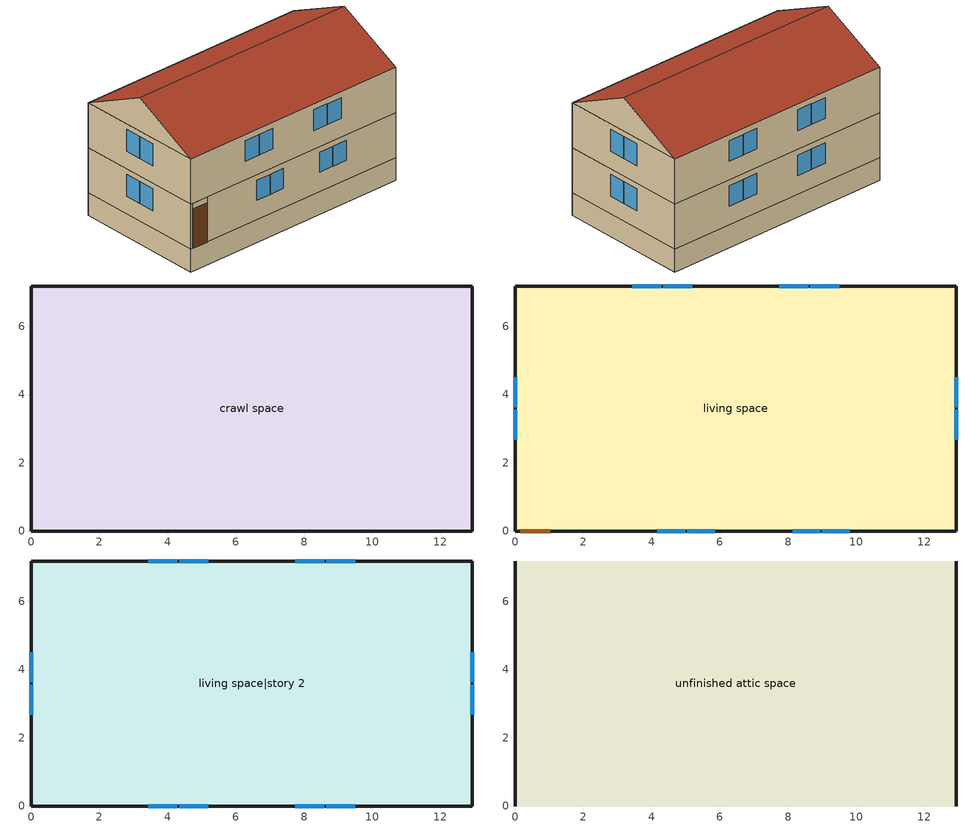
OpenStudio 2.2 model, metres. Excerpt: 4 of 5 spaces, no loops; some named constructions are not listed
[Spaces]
crawl space
 floor ground (GrndUninsUnfinCSFloor): 0,0 0,7.18 12.93,7.18 12.93,0 z-1.22
 wall ground (GrndInsUnfinCSWall): 0,7.18 0,0 12.93,0 12.93,7.18 0,7.18 z-1.22:0
living space
 floor to crawl space (UnfinCSInsFinFloor 3): 0,0 0,7.18 12.93,7.18 12.93,0 z0
 wall outside (ExtInsFinWall 6): 0,7.18 0,0 0.13,0 1.05,0 12.93,0 12.93,7.18 0,7.18 z0:2.44
 window (WindowConstruction): 4.17,0 4.98,0 / 5.04,0 5.85,0 / 8.13,0 8.94,0 / 9,0 9.81,0 z1.05:2.13; 9.49,7.18 8.65,7.18 / 8.59,7.18 7.75,7.18 / 5.18,7.18 4.34,7.18 / 4.28,7.18 3.44,7.18 z1.01:2.13; 0,4.51 0,3.62 / 0,3.56 0,2.67 / 12.93,2.67 12.93,3.56 / 12.93,3.62 12.93,4.51 z0.95:2.13
 door (LivingDoors): 0.15,0 1.02,0 z0:2.13
living space|story 2
 floor to living space (FinUninsFinFloor 3): 0,0 0,7.18 12.93,7.18 12.93,0 z2.44
 wall outside (ExtInsFinWall 6): 0,7.18 0,0 12.93,0 12.93,7.18 0,7.18 z2.44:4.88
 window (WindowConstruction): 3.44,0 4.28,0 / 4.34,0 5.19,0 / 7.75,0 8.59,0 / 8.65,0 9.5,0 / 9.49,7.18 8.65,7.18 / 8.59,7.18 7.75,7.18 / 5.18,7.18 4.34,7.18 / 4.28,7.18 3.44,7.18 z3.45:4.57; 0,4.51 0,3.62 / 0,3.56 0,2.67 / 12.93,2.67 12.93,3.56 / 12.93,3.62 12.93,4.51 z3.39:4.57
unfinished attic space
 floor to living space|story 2 (FinInsUnfinUAFloor): 0,7.18 12.93,7.18 12.93,0 0,0 z4.88
 wall outside (ExtInsFinWall 4): 0,3.59,6.67 0,7.18,4.88 0,0,4.88; 12.93,3.59,6.67 12.93,0,4.88 12.93,7.18,4.88
 roof outside (UnfinInsExtRoof 2): 12.93,3.59,6.67 0,3.59,6.67 0,0,4.88 12.93,0,4.88; 0,3.59,6.67 12.93,3.59,6.67 12.93,7.18,4.88 0,7.18,4.88
[Material] Roughness=Rough
Name | Thickness {m} | Conductivity {W/m-K} | Density {kg/m3} | Specific Heat {J/kg-K} | Thermal Absorptance | Solar Absorptance
FinStudAndAirFloor | 0.1397 | 0.557309 | 67.6845 | 1210.93
CrawlCeilingIns | 0.23495 | 2.59777 | 67.6845 | 1210.93
ResFloorCovering | 0.0127 | 0.0346702 | 54.4628 | 1339.776 | 0.9 | 0.9
ResFloorSheathing | 0.01905 | 0.11544 | 512.591 | 1214.172
ResFloorMass | 0.0508 | 0.685082 | 1601.85 | 933.6564 | 0.9 | 0.6
[Construction]
RevFinUninsFinFloor 3: ResFloorMass, FinStudAndAirFloor, ResFloorCovering, ResFloorSheathing
RevUnfinCSInsFinFloor 3: ResFloorMass, CrawlCeilingIns, ResFloorCovering, ResFloorSheathing
[Schedule:Day]
residential heating setpoint allday1; residential heating setpoint allday2; residential heating setpoint allday3; residential heating setpoint allday4; residential heating setpoint allday5; residential heating setpoint allday6; residential heating setpoint allday7; residential heating setpoint allday8; residential heating setpoint allday9; residential heating setpoint allday10; residential heating setpoint allday11; residential heating setpoint allday12: 1, 0, 17.2222, 2, 0, 17.2222, 3, 0, 17.2222, 4, 0, 17.2222, 5, 0, 17.2222, 6, 0, 17.2222, 7, 0, 17.2222, 8, 0, 17.2222, 9, 0, 17.2222, 10, 0, 17.2222, 11, 0, 17.2222, 12, 0, 17.2222, 13, 0, 17.2222, 14, 0, 17.2222, 15, 0, 17.2222, 16, 0, 17.2222, 17, 0, 17.2222, 18, 0, 17.2222, 19, 0, 17.2222, 20, 0, 17.2222, 21, 0, 17.2222, 22, 0, 17.2222, 23, 0, 17.2222, 24, 0, 17.2222
residential cooling setpoint allday1; residential cooling setpoint allday2; residential cooling setpoint allday3; residential cooling setpoint allday4; residential cooling setpoint allday5; residential cooling setpoint allday6; residential cooling setpoint allday7; residential cooling setpoint allday8; residential cooling setpoint allday9; residential cooling setpoint allday10; residential cooling setpoint allday11; residential cooling setpoint allday12: 1, 0, 23.3333, 2, 0, 23.3333, 3, 0, 23.3333, 4, 0, 23.3333, 5, 0, 23.3333, 6, 0, 23.3333, 7, 0, 23.3333, 8, 0, 23.3333, 9, 0, 23.3333, 10, 0, 23.3333, 11, 0, 23.3333, 12, 0, 23.3333, 13, 0, 23.3333, 14, 0, 23.3333, 15, 0, 23.3333, 16, 0, 23.3333, 17, 0, 23.3333, 18, 0, 23.3333, 19, 0, 23.3333, 20, 0, 23.3333, 21, 0, 23.3333, 22, 0, 23.3333, 23, 0, 23.3333, 24, 0, 23.3333
residential lighting schedule allday11: 1, 0, 0.184865, 2, 0, 0.110919, 3, 0, 0.073946, 4, 0, 0.073946, 5, 0, 0.073946, 6, 0, 0.0788493, 7, 0, 0.144281, 8, 0, 0.277341, 9, 0, 0.267378, 10, 0, 0.148633, 11, 0, 0.125431, 12, 0, 0.124496, 13, 0, 0.124936, 14, 0, 0.129296, 15, 0, 0.151925, 16, 0, 0.233777, 17, 0, 0.428518, 18, 0, 0.715391, 19, 0, 0.927062, 20, 0, 0.893444, 21, 0, 0.830952, 22, 0, 0.710316, 23, 0, 0.535979, 24, 0, 0.372304
residential lighting schedule allday12: 1, 0, 0.184865, 2, 0, 0.110919, 3, 0, 0.073946, 4, 0, 0.073946, 5, 0, 0.073946, 6, 0, 0.0804921, 7, 0, 0.167847, 8, 0, 0.345489, 9, 0, 0.34222, 10, 0, 0.183689, 11, 0, 0.152714, 12, 0, 0.151465, 13, 0, 0.15186, 14, 0, 0.15621, 15, 0, 0.180615, 16, 0, 0.272651, 17, 0, 0.493099, 18, 0, 0.804971, 19, 0, 1, 20, 0, 0.908072, 21, 0, 0.830952, 22, 0, 0.710316, 23, 0, 0.535979, 24, 0, 0.372304
